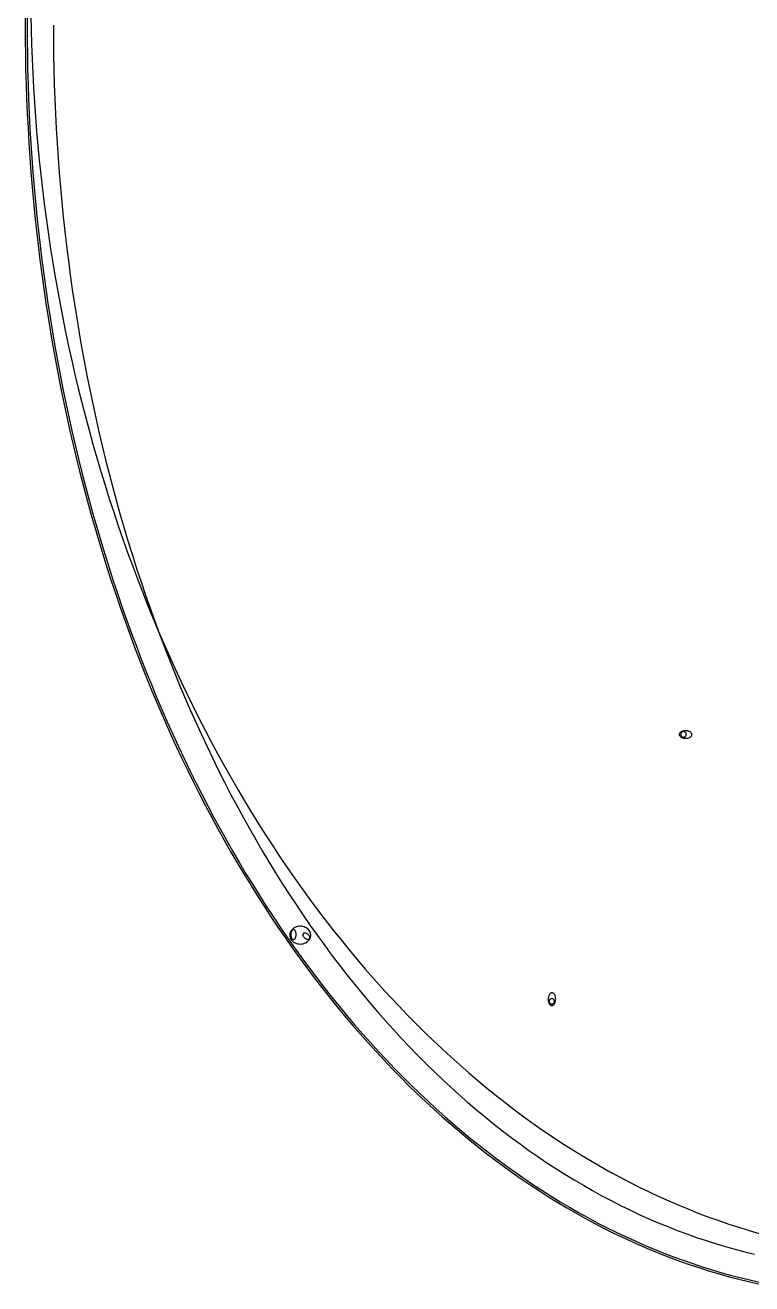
# Model space of a CAD drawing. Extents: x -1 to 217, y -22 to 302.
# Drawn here: x -1.3 to 91.3, y -20.6 to 139.6 of the extents above; entities that cross this region are included whole.
import ezdxf

# ---------------------------------------------------------------- set-up
doc = ezdxf.new("R2010")
doc.units = 0

msp = doc.modelspace()

# ---------------------------------------------------------------- linework, layer by layer
at = {"layer": 'CIRCLES'}
for p, q in [((82.23, 49.46), (82.21, 49.4)), ((82.21, 49.4), (82.21, 49.33)), ((82.21, 49.33), (82.21, 49.26)), ((82.21, 49.26), (82.23, 49.19)), ((82.27, 49.52), (82.23, 49.46)), ((82.23, 49.19), (82.27, 49.13)), ((82.31, 49.58), (82.27, 49.52)), ((82.27, 49.13), (82.31, 49.08)), ((82.36, 49.62), (82.31, 49.58)), ((82.31, 49.08), (82.36, 49.03)), ((82.42, 49.65), (82.36, 49.62)), ((82.36, 49.03), (82.42, 49)), ((82.49, 49.67), (82.42, 49.65)), ((82.42, 49), (82.49, 48.98)), ((82.56, 49.68), (82.49, 49.67)), ((82.49, 48.98), (82.56, 48.97)), ((82.63, 49.67), (82.56, 49.68)), ((82.56, 48.97), (82.63, 48.98)), ((82.69, 49.65), (82.63, 49.67)), ((82.63, 48.98), (82.69, 49)), ((82.75, 49.62), (82.69, 49.65)), ((82.69, 49), (82.75, 49.03)), ((82.81, 49.58), (82.75, 49.62)), ((82.75, 49.03), (82.81, 49.08)), ((82.85, 49.52), (82.81, 49.58)), ((82.81, 49.08), (82.85, 49.13)), ((82.88, 49.46), (82.85, 49.52)), ((82.85, 49.13), (82.88, 49.19)), ((82.9, 49.4), (82.88, 49.46)), ((82.88, 49.19), (82.9, 49.26)), ((82.91, 49.33), (82.9, 49.4)), ((82.9, 49.26), (82.91, 49.33)), ((65.45, 15.39), (65.44, 15.32)), ((65.44, 15.32), (65.45, 15.26)), ((65.47, 15.46), (65.45, 15.39)), ((65.45, 15.26), (65.47, 15.19)), ((65.5, 15.51), (65.47, 15.46)), ((65.47, 15.19), (65.5, 15.14)), ((65.54, 15.57), (65.5, 15.51)), ((65.5, 15.14), (65.54, 15.08)), ((65.6, 15.61), (65.54, 15.57)), ((65.54, 15.08), (65.6, 15.04)), ((65.66, 15.64), (65.6, 15.61)), ((65.6, 15.04), (65.66, 15.01)), ((65.72, 15.66), (65.66, 15.64)), ((65.66, 15.01), (65.72, 14.99)), ((65.79, 15.67), (65.72, 15.66)), ((65.72, 14.99), (65.79, 14.98)), ((65.85, 15.66), (65.79, 15.67)), ((65.79, 14.98), (65.85, 14.99)), ((65.92, 15.64), (65.85, 15.66)), ((65.85, 14.99), (65.92, 15.01)), ((65.98, 15.61), (65.92, 15.64)), ((65.92, 15.01), (65.98, 15.04)), ((66.03, 15.57), (65.98, 15.61)), ((65.98, 15.04), (66.03, 15.08)), ((66.07, 15.51), (66.03, 15.57)), ((66.03, 15.08), (66.07, 15.14)), ((66.1, 15.46), (66.07, 15.51)), ((66.07, 15.14), (66.1, 15.19)), ((66.12, 15.39), (66.1, 15.46)), ((66.1, 15.19), (66.12, 15.26)), ((66.13, 15.32), (66.12, 15.39)), ((66.12, 15.26), (66.13, 15.32))]:
    msp.add_line(p, q, dxfattribs=at)
at = {"layer": 'ELLIPSES'}
for p, q in [((-1.32, 141.52), (-1.32, 139.64)), ((-1.07, 141.51), (-1.07, 139.64)), ((-1.32, 139.64), (-1.32, 137.76)), ((-1.07, 139.64), (-1.07, 137.76)), ((-0.58, 140.89), (-0.55, 139.05)), ((2.27, 139.66), (2.28, 137.77)), ((-0.55, 139.05), (-0.5, 137.2)), ((-1.32, 137.76), (-1.29, 135.88)), ((-1.07, 137.76), (-1.04, 135.88)), ((-0.5, 137.2), (-0.43, 135.36)), ((2.28, 137.77), (2.3, 135.89)), ((-1.29, 135.88), (-1.26, 134.01)), ((-1.04, 135.88), (-1.01, 134)), ((-0.43, 135.36), (-0.35, 133.51)), ((2.3, 135.89), (2.34, 134)), ((-1.26, 134.01), (-1.21, 132.13)), ((-1.01, 134), (-0.96, 132.13)), ((-0.35, 133.51), (-0.25, 131.67)), ((2.34, 134), (2.39, 132.12)), ((-1.21, 132.13), (-1.14, 130.25)), ((-0.96, 132.13), (-0.89, 130.25)), ((-0.25, 131.67), (-0.14, 129.82)), ((2.39, 132.12), (2.46, 130.24)), ((-1.14, 130.25), (-1.06, 128.38)), ((-0.89, 130.25), (-0.81, 128.38)), ((2.46, 130.24), (2.54, 128.35)), ((-1.06, 128.38), (-0.96, 126.51)), ((-0.81, 128.38), (-0.71, 126.5)), ((-0.14, 129.82), (-0.01, 127.98)), ((2.54, 128.35), (2.64, 126.47)), ((-0.01, 127.98), (0.14, 126.13)), ((-0.96, 126.51), (-0.85, 124.64)), ((-0.71, 126.5), (-0.6, 124.63)), ((0.14, 126.13), (0.3, 124.29)), ((2.64, 126.47), (2.75, 124.6)), ((-0.85, 124.64), (-0.73, 122.77)), ((-0.6, 124.63), (-0.48, 122.76)), ((0.3, 124.29), (0.47, 122.45)), ((2.75, 124.6), (2.88, 122.72)), ((-0.73, 122.77), (-0.59, 120.9)), ((-0.48, 122.76), (-0.34, 120.89)), ((0.47, 122.45), (0.67, 120.61)), ((2.88, 122.72), (3.02, 120.85)), ((-0.59, 120.9), (-0.44, 119.04)), ((-0.34, 120.89), (-0.19, 119.03)), ((0.67, 120.61), (0.88, 118.77)), ((3.02, 120.85), (3.17, 118.98)), ((-0.44, 119.04), (-0.27, 117.18)), ((-0.19, 119.03), (-0.02, 117.17)), ((0.88, 118.77), (1.1, 116.93)), ((3.17, 118.98), (3.34, 117.11)), ((-0.27, 117.18), (-0.09, 115.32)), ((-0.02, 117.17), (0.17, 115.31)), ((3.34, 117.11), (3.53, 115.25)), ((1.1, 116.93), (1.34, 115.1)), ((-0.09, 115.32), (0.11, 113.46)), ((0.17, 115.31), (0.36, 113.45)), ((1.34, 115.1), (1.6, 113.26)), ((3.53, 115.25), (3.73, 113.39)), ((0.11, 113.46), (0.32, 111.61)), ((0.36, 113.45), (0.58, 111.6)), ((1.6, 113.26), (1.87, 111.43)), ((3.73, 113.39), (3.95, 111.53)), ((0.32, 111.61), (0.55, 109.77)), ((0.58, 111.6), (0.8, 109.75)), ((1.87, 111.43), (2.16, 109.61)), ((3.95, 111.53), (4.18, 109.68)), ((0.55, 109.77), (0.79, 107.92)), ((0.8, 109.75), (1.04, 107.91)), ((2.16, 109.61), (2.46, 107.79)), ((4.18, 109.68), (4.42, 107.83)), ((0.79, 107.92), (1.05, 106.08)), ((1.04, 107.91), (1.3, 106.07)), ((2.46, 107.79), (2.78, 105.97)), ((4.42, 107.83), (4.68, 105.98)), ((1.05, 106.08), (1.31, 104.25)), ((1.3, 106.07), (1.57, 104.24)), ((2.78, 105.97), (3.12, 104.15)), ((4.68, 105.98), (4.96, 104.14)), ((1.31, 104.25), (1.6, 102.42)), ((1.57, 104.24), (1.85, 102.41)), ((3.12, 104.15), (3.47, 102.34)), ((4.96, 104.14), (5.25, 102.31)), ((1.6, 102.42), (1.9, 100.59)), ((1.85, 102.41), (2.15, 100.58)), ((3.47, 102.34), (3.83, 100.54)), ((5.25, 102.31), (5.55, 100.48)), ((1.9, 100.59), (2.21, 98.77)), ((2.15, 100.58), (2.46, 98.76)), ((3.83, 100.54), (4.21, 98.74)), ((5.55, 100.48), (5.87, 98.65)), ((2.21, 98.77), (2.54, 96.96)), ((2.46, 98.76), (2.79, 96.95)), ((4.21, 98.74), (4.61, 96.94)), ((5.87, 98.65), (6.2, 96.84)), ((2.54, 96.96), (2.88, 95.15)), ((2.79, 96.95), (3.13, 95.14)), ((4.61, 96.94), (5.02, 95.15)), ((6.2, 96.84), (6.55, 95.02)), ((2.88, 95.15), (3.23, 93.35)), ((3.13, 95.14), (3.49, 93.33)), ((5.02, 95.15), (5.45, 93.37)), ((6.55, 95.02), (6.91, 93.22)), ((3.23, 93.35), (3.6, 91.55)), ((3.49, 93.33), (3.86, 91.54)), ((5.45, 93.37), (5.89, 91.59)), ((6.91, 93.22), (7.28, 91.42)), ((3.6, 91.55), (3.98, 89.76)), ((3.86, 91.54), (4.24, 89.75)), ((5.89, 91.59), (6.35, 89.82)), ((7.28, 91.42), (7.67, 89.63)), ((3.98, 89.76), (4.38, 87.98)), ((6.35, 89.82), (6.82, 88.05)), ((4.24, 89.75), (4.64, 87.96)), ((7.67, 89.63), (8.08, 87.84)), ((4.38, 87.98), (4.79, 86.2)), ((4.64, 87.96), (5.05, 86.19)), ((6.82, 88.05), (7.3, 86.29)), ((8.08, 87.84), (8.5, 86.07)), ((4.79, 86.2), (5.21, 84.43)), ((5.05, 86.19), (5.47, 84.42)), ((7.3, 86.29), (7.81, 84.54)), ((8.5, 86.07), (8.93, 84.3)), ((5.21, 84.43), (5.65, 82.67)), ((5.47, 84.42), (5.91, 82.66)), ((7.81, 84.54), (8.32, 82.8)), ((8.93, 84.3), (9.37, 82.53)), ((5.65, 82.67), (6.11, 80.92)), ((5.91, 82.66), (6.36, 80.9)), ((8.32, 82.8), (8.85, 81.06)), ((9.37, 82.53), (9.83, 80.78)), ((6.11, 80.92), (6.57, 79.17)), ((6.36, 80.9), (6.83, 79.16)), ((8.85, 81.06), (9.4, 79.33)), ((9.83, 80.78), (10.31, 79.03)), ((6.57, 79.17), (7.05, 77.43)), ((6.83, 79.16), (7.31, 77.42)), ((9.4, 79.33), (9.96, 77.61)), ((10.31, 79.03), (10.8, 77.3)), ((7.05, 77.43), (7.54, 75.7)), ((7.31, 77.42), (7.8, 75.69)), ((9.96, 77.61), (10.53, 75.9)), ((10.8, 77.3), (11.3, 75.57)), ((7.54, 75.7), (8.05, 73.98)), ((7.8, 75.69), (8.31, 73.97)), ((10.53, 75.9), (11.12, 74.19)), ((11.3, 75.57), (11.81, 73.85)), ((8.05, 73.98), (8.57, 72.27)), ((8.31, 73.97), (8.83, 72.26)), ((11.12, 74.19), (11.73, 72.5)), ((11.81, 73.85), (12.34, 72.14)), ((8.57, 72.27), (9.1, 70.57)), ((8.83, 72.26), (9.37, 70.55)), ((11.73, 72.5), (12.34, 70.81)), ((12.34, 72.14), (12.88, 70.44)), ((9.1, 70.57), (9.65, 68.87)), ((9.37, 70.55), (9.91, 68.86)), ((12.34, 70.81), (12.98, 69.13)), ((12.88, 70.44), (13.44, 68.75)), ((12.98, 69.13), (13.62, 67.47)), ((9.65, 68.87), (10.21, 67.19)), ((9.91, 68.86), (10.47, 67.17)), ((13.44, 68.75), (14.01, 67.07)), ((13.62, 67.47), (14.28, 65.81)), ((10.21, 67.19), (10.78, 65.51)), ((10.47, 67.17), (11.05, 65.5)), ((14.01, 67.07), (14.59, 65.4)), ((14.28, 65.81), (14.95, 64.16)), ((10.78, 65.51), (11.37, 63.85)), ((11.05, 65.5), (11.63, 63.84)), ((14.59, 65.4), (15.19, 63.74)), ((14.95, 64.16), (15.64, 62.53)), ((11.37, 63.85), (11.97, 62.2)), ((11.63, 63.84), (12.23, 62.18)), ((15.19, 63.74), (15.8, 62.09)), ((15.64, 62.53), (16.34, 60.9)), ((11.97, 62.2), (12.58, 60.55)), ((12.23, 62.18), (12.85, 60.54)), ((15.8, 62.09), (16.42, 60.45)), ((12.58, 60.55), (13.2, 58.92)), ((12.85, 60.54), (13.47, 58.9)), ((16.34, 60.9), (17.06, 59.28)), ((16.42, 60.45), (17.05, 58.82)), ((13.2, 58.92), (13.84, 57.3)), ((13.47, 58.9), (14.11, 57.28)), ((17.05, 58.82), (17.7, 57.21)), ((17.06, 59.28), (17.78, 57.68)), ((13.84, 57.3), (14.49, 55.68)), ((14.11, 57.28), (14.76, 55.67)), ((17.7, 57.21), (18.36, 55.6)), ((17.78, 57.68), (18.52, 56.09)), ((14.49, 55.68), (15.15, 54.08)), ((14.76, 55.67), (15.42, 54.07)), ((18.36, 55.6), (19.03, 54.01)), ((18.52, 56.09), (19.28, 54.51)), ((19.28, 54.51), (20.04, 52.94)), ((15.15, 54.08), (15.83, 52.5)), ((15.42, 54.07), (16.1, 52.48)), ((19.03, 54.01), (19.72, 52.43)), ((20.04, 52.94), (20.82, 51.38)), ((15.83, 52.5), (16.51, 50.92)), ((16.1, 52.48), (16.79, 50.91)), ((19.72, 52.43), (20.42, 50.86)), ((20.82, 51.38), (21.62, 49.84)), ((16.51, 50.92), (17.21, 49.35)), ((16.79, 50.91), (17.49, 49.34)), ((20.42, 50.86), (21.13, 49.31)), ((21.62, 49.84), (22.42, 48.3)), ((82.35, 49.7), (82.27, 49.66)), ((82.44, 49.73), (82.35, 49.7)), ((82.53, 49.75), (82.44, 49.73)), ((82.63, 49.77), (82.53, 49.75)), ((82.74, 49.78), (82.63, 49.77)), ((82.84, 49.78), (82.74, 49.78)), ((82.95, 49.78), (82.84, 49.78)), ((83.05, 49.76), (82.95, 49.78)), ((83.15, 49.74), (83.05, 49.76)), ((83.25, 49.71), (83.15, 49.74)), ((83.33, 49.67), (83.25, 49.71)), ((17.21, 49.35), (17.93, 47.8)), ((17.49, 49.34), (18.2, 47.79)), ((21.13, 49.31), (21.85, 47.77)), ((22.42, 48.3), (23.24, 46.79)), ((82.06, 49.45), (82.03, 49.39)), ((82.03, 49.39), (82.03, 49.32)), ((82.03, 49.32), (82.03, 49.26)), ((82.03, 49.26), (82.05, 49.2)), ((82.05, 49.2), (82.08, 49.14)), ((82.09, 49.51), (82.06, 49.45)), ((82.08, 49.14), (82.13, 49.08)), ((82.14, 49.56), (82.09, 49.51)), ((82.13, 49.08), (82.19, 49.03)), ((82.2, 49.61), (82.14, 49.56)), ((82.19, 49.03), (82.25, 48.98)), ((82.27, 49.66), (82.2, 49.61)), ((82.25, 48.98), (82.33, 48.94)), ((82.33, 48.94), (82.42, 48.9)), ((82.42, 48.9), (82.51, 48.87)), ((82.51, 48.87), (82.61, 48.85)), ((82.61, 48.85), (82.72, 48.84)), ((82.72, 48.84), (82.82, 48.83)), ((82.82, 48.83), (82.93, 48.83)), ((82.93, 48.83), (83.03, 48.84)), ((83.03, 48.84), (83.13, 48.86)), ((83.13, 48.86), (83.23, 48.88)), ((83.23, 48.88), (83.32, 48.92)), ((83.32, 48.92), (83.4, 48.96)), ((83.41, 49.63), (83.33, 49.67)), ((83.4, 48.96), (83.47, 49)), ((83.48, 49.58), (83.41, 49.63)), ((83.47, 49), (83.53, 49.05)), ((83.54, 49.53), (83.48, 49.58)), ((83.53, 49.05), (83.57, 49.11)), ((83.58, 49.47), (83.54, 49.53)), ((83.57, 49.11), (83.61, 49.16)), ((83.62, 49.41), (83.58, 49.47)), ((83.61, 49.16), (83.63, 49.23)), ((83.63, 49.35), (83.62, 49.41)), ((83.64, 49.29), (83.63, 49.35)), ((83.63, 49.23), (83.64, 49.29)), ((17.93, 47.8), (18.65, 46.26)), ((18.2, 47.79), (18.92, 46.25)), ((21.85, 47.77), (22.59, 46.24)), ((23.24, 46.79), (24.07, 45.28)), ((18.65, 46.26), (19.39, 44.73)), ((18.92, 46.25), (19.66, 44.72)), ((22.59, 46.24), (23.33, 44.72)), ((24.07, 45.28), (24.91, 43.79)), ((19.39, 44.73), (20.13, 43.22)), ((19.66, 44.72), (20.41, 43.21)), ((23.33, 44.72), (24.09, 43.22)), ((24.91, 43.79), (25.77, 42.31)), ((20.13, 43.22), (20.89, 41.71)), ((20.41, 43.21), (21.17, 41.71)), ((20.89, 41.71), (21.66, 40.22)), ((21.17, 41.71), (21.94, 40.22)), ((24.09, 43.22), (24.86, 41.73)), ((24.86, 41.73), (25.65, 40.25)), ((25.77, 42.31), (26.63, 40.84)), ((21.66, 40.22), (22.45, 38.75)), ((21.94, 40.22), (22.73, 38.74)), ((25.65, 40.25), (26.44, 38.79)), ((26.63, 40.84), (27.51, 39.39)), ((22.45, 38.75), (23.24, 37.29)), ((22.73, 38.74), (23.52, 37.28)), ((26.44, 38.79), (27.25, 37.35)), ((27.51, 39.39), (28.4, 37.95)), ((23.24, 37.29), (24.05, 35.84)), ((23.52, 37.28), (24.33, 35.84)), ((27.25, 37.35), (28.06, 35.92)), ((28.4, 37.95), (29.3, 36.53)), ((24.05, 35.84), (24.86, 34.4)), ((24.33, 35.84), (25.15, 34.4)), ((28.06, 35.92), (28.89, 34.5)), ((29.3, 36.53), (30.22, 35.12)), ((24.86, 34.4), (25.69, 32.98)), ((25.15, 34.4), (25.97, 32.98)), ((28.89, 34.5), (29.73, 33.1)), ((30.22, 35.12), (31.14, 33.73)), ((31.14, 33.73), (32.08, 32.35)), ((25.69, 32.98), (26.53, 31.58)), ((25.97, 32.98), (26.81, 31.58)), ((29.73, 33.1), (30.58, 31.71)), ((32.08, 32.35), (33.03, 30.99)), ((26.53, 31.58), (27.38, 30.19)), ((26.81, 31.58), (27.67, 30.19)), ((30.58, 31.71), (31.44, 30.34)), ((33.03, 30.99), (33.98, 29.64)), ((27.38, 30.19), (28.24, 28.81)), ((27.67, 30.19), (28.53, 28.81)), ((31.44, 30.34), (32.32, 28.98)), ((32.32, 28.98), (33.2, 27.64)), ((33.98, 29.64), (34.95, 28.31)), ((28.24, 28.81), (29.11, 27.45)), ((28.53, 28.81), (29.4, 27.45)), ((29.11, 27.45), (29.99, 26.1)), ((29.4, 27.45), (30.28, 26.11)), ((33.2, 27.64), (34.09, 26.31)), ((34.95, 28.31), (35.93, 26.99)), ((29.99, 26.1), (30.89, 24.77)), ((30.28, 26.11), (31.18, 24.78)), ((34.09, 26.31), (35, 25)), ((35.93, 26.99), (36.92, 25.69)), ((36.92, 25.69), (37.92, 24.41)), ((30.89, 24.77), (31.79, 23.45)), ((31.18, 24.78), (32.08, 23.46)), ((32.47, 24.15), (32.42, 24.01)), ((32.54, 24.28), (32.47, 24.15)), ((32.64, 24.41), (32.54, 24.28)), ((32.55, 24.09), (32.54, 24.01)), ((32.57, 24.16), (32.55, 24.09)), ((32.6, 24.23), (32.57, 24.16)), ((32.62, 24.29), (32.6, 24.23)), ((32.66, 24.35), (32.62, 24.29)), ((32.75, 24.53), (32.64, 24.41)), ((32.69, 24.39), (32.66, 24.35)), ((32.73, 24.43), (32.69, 24.39)), ((32.78, 24.46), (32.73, 24.43)), ((32.88, 24.63), (32.75, 24.53)), ((32.82, 24.47), (32.78, 24.46)), ((32.86, 24.48), (32.82, 24.47)), ((32.91, 24.47), (32.86, 24.48)), ((33.02, 24.71), (32.88, 24.63)), ((32.95, 24.46), (32.91, 24.47)), ((32.99, 24.43), (32.95, 24.46)), ((33.03, 24.39), (32.99, 24.43)), ((33.18, 24.78), (33.02, 24.71)), ((33.07, 24.35), (33.03, 24.39)), ((33.1, 24.29), (33.07, 24.35)), ((33.13, 24.23), (33.1, 24.29)), ((33.16, 24.16), (33.13, 24.23)), ((33.18, 24.09), (33.16, 24.16)), ((33.34, 24.84), (33.18, 24.78)), ((33.19, 24.01), (33.18, 24.09)), ((33.52, 24.87), (33.34, 24.84)), ((33.69, 24.88), (33.52, 24.87)), ((33.87, 24.88), (33.69, 24.88)), ((34.04, 24.86), (33.87, 24.88)), ((34.21, 24.81), (34.04, 24.86)), ((34.37, 24.75), (34.21, 24.81)), ((34.52, 24.67), (34.37, 24.75)), ((34.65, 24.58), (34.52, 24.67)), ((34.77, 24.47), (34.65, 24.58)), ((34.87, 24.35), (34.77, 24.47)), ((34.95, 24.22), (34.87, 24.35)), ((35.02, 24.08), (34.95, 24.22)), ((35, 25), (35.91, 23.71)), ((35.05, 23.94), (35.02, 24.08)), ((37.92, 24.41), (38.93, 23.14)), ((31.79, 23.45), (32.7, 22.15)), ((32.08, 23.46), (32.99, 22.16)), ((32.39, 23.86), (32.38, 23.71)), ((32.38, 23.71), (32.39, 23.57)), ((32.42, 24.01), (32.39, 23.86)), ((32.39, 23.57), (32.43, 23.42)), ((32.43, 23.42), (32.49, 23.29)), ((32.49, 23.29), (32.58, 23.15)), ((32.54, 24.01), (32.53, 23.93)), ((32.53, 23.93), (32.53, 23.84)), ((32.53, 23.84), (32.53, 23.76)), ((32.53, 23.76), (32.54, 23.68)), ((32.54, 23.68), (32.56, 23.6)), ((32.56, 23.6), (32.58, 23.53)), ((32.58, 23.53), (32.6, 23.46)), ((32.58, 23.15), (32.68, 23.03)), ((32.6, 23.46), (32.63, 23.4)), ((32.63, 23.4), (32.66, 23.34)), ((32.66, 23.34), (32.7, 23.3)), ((32.68, 23.03), (32.8, 22.93)), ((32.7, 23.3), (32.74, 23.26)), ((32.74, 23.26), (32.78, 23.23)), ((32.78, 23.23), (32.83, 23.22)), ((32.8, 22.93), (32.93, 22.83)), ((32.83, 23.22), (32.87, 23.21)), ((32.87, 23.21), (32.91, 23.22)), ((32.91, 23.22), (32.96, 23.24)), ((32.93, 22.83), (33.08, 22.76)), ((32.96, 23.24), (33, 23.26)), ((33, 23.26), (33.04, 23.3)), ((33.04, 23.3), (33.08, 23.35)), ((33.08, 23.35), (33.11, 23.4)), ((33.08, 22.76), (33.24, 22.69)), ((33.11, 23.4), (33.14, 23.46)), ((33.14, 23.46), (33.16, 23.53)), ((33.16, 23.53), (33.18, 23.61)), ((33.18, 23.61), (33.19, 23.68)), ((33.2, 23.93), (33.19, 24.01)), ((33.19, 23.68), (33.2, 23.77)), ((33.2, 23.85), (33.2, 23.93)), ((33.2, 23.77), (33.2, 23.85)), ((33.24, 22.69), (33.41, 22.65)), ((33.41, 22.65), (33.58, 22.63)), ((33.58, 22.63), (33.76, 22.62)), ((33.76, 22.62), (33.93, 22.64)), ((33.93, 22.64), (34.1, 22.67)), ((34.08, 23.9), (34.06, 23.86)), ((34.06, 23.86), (34.06, 23.82)), ((34.06, 23.82), (34.06, 23.77)), ((34.06, 23.77), (34.07, 23.72)), ((34.07, 23.72), (34.09, 23.67)), ((34.1, 23.93), (34.08, 23.9)), ((34.09, 23.67), (34.11, 23.62)), ((34.12, 23.96), (34.1, 23.93)), ((34.1, 22.67), (34.27, 22.72)), ((34.11, 23.62), (34.14, 23.57)), ((34.16, 23.98), (34.12, 23.96)), ((34.14, 23.57), (34.18, 23.52)), ((34.2, 24), (34.16, 23.98)), ((34.18, 23.52), (34.23, 23.47)), ((34.24, 24.01), (34.2, 24)), ((34.23, 23.47), (34.27, 23.42)), ((34.29, 24.01), (34.24, 24.01)), ((34.27, 23.42), (34.33, 23.38)), ((34.27, 22.72), (34.43, 22.79)), ((34.35, 24.01), (34.29, 24.01)), ((34.33, 23.38), (34.38, 23.34)), ((34.4, 24), (34.35, 24.01)), ((34.38, 23.34), (34.44, 23.31)), ((34.46, 23.99), (34.4, 24)), ((34.43, 22.79), (34.57, 22.88)), ((34.44, 23.31), (34.5, 23.28)), ((34.52, 23.96), (34.46, 23.99)), ((34.5, 23.28), (34.56, 23.26)), ((34.58, 23.93), (34.52, 23.96)), ((34.56, 23.26), (34.61, 23.24)), ((34.57, 22.88), (34.7, 22.98)), ((34.64, 23.9), (34.58, 23.93)), ((34.61, 23.24), (34.67, 23.23)), ((34.69, 23.86), (34.64, 23.9)), ((34.67, 23.23), (34.72, 23.23)), ((34.74, 23.82), (34.69, 23.86)), ((34.7, 22.98), (34.81, 23.1)), ((34.72, 23.23), (34.77, 23.23)), ((34.79, 23.77), (34.74, 23.82)), ((34.77, 23.23), (34.82, 23.24)), ((34.84, 23.72), (34.79, 23.77)), ((34.81, 23.1), (34.91, 23.22)), ((34.82, 23.24), (34.86, 23.26)), ((34.87, 23.67), (34.84, 23.72)), ((34.86, 23.26), (34.89, 23.28)), ((34.9, 23.62), (34.87, 23.67)), ((34.89, 23.28), (34.92, 23.31)), ((34.93, 23.57), (34.9, 23.62)), ((34.91, 23.22), (34.98, 23.36)), ((34.92, 23.31), (34.94, 23.34)), ((34.95, 23.52), (34.93, 23.57)), ((34.94, 23.34), (34.95, 23.38)), ((34.96, 23.47), (34.95, 23.52)), ((34.95, 23.38), (34.96, 23.43)), ((34.96, 23.43), (34.96, 23.47)), ((34.98, 23.36), (35.03, 23.5)), ((35.03, 23.5), (35.06, 23.65)), ((35.07, 23.79), (35.05, 23.94)), ((35.06, 23.65), (35.07, 23.79)), ((35.91, 23.71), (36.84, 22.44)), ((38.93, 23.14), (39.95, 21.89)), ((32.7, 22.15), (33.63, 20.87)), ((32.99, 22.16), (33.92, 20.88)), ((33.63, 20.87), (34.56, 19.6)), ((33.92, 20.88), (34.85, 19.61)), ((36.84, 22.44), (37.77, 21.18)), ((37.77, 21.18), (38.72, 19.93)), ((39.95, 21.89), (40.98, 20.65)), ((34.56, 19.6), (35.5, 18.34)), ((34.85, 19.61), (35.8, 18.36)), ((38.72, 19.93), (39.67, 18.71)), ((40.98, 20.65), (42.02, 19.44)), ((42.02, 19.44), (43.07, 18.24)), ((35.5, 18.34), (36.46, 17.11)), ((35.8, 18.36), (36.75, 17.13)), ((39.67, 18.71), (40.64, 17.5)), ((43.07, 18.24), (44.13, 17.06)), ((36.46, 17.11), (37.42, 15.89)), ((36.75, 17.13), (37.71, 15.91)), ((40.64, 17.5), (41.61, 16.31)), ((41.61, 16.31), (42.59, 15.13)), ((44.13, 17.06), (45.2, 15.89)), ((65.43, 16.11), (65.39, 16.02)), ((65.47, 16.18), (65.43, 16.11)), ((65.52, 16.25), (65.47, 16.18)), ((65.57, 16.31), (65.52, 16.25)), ((65.63, 16.36), (65.57, 16.31)), ((65.69, 16.39), (65.63, 16.36)), ((65.75, 16.41), (65.69, 16.39)), ((65.82, 16.41), (65.75, 16.41)), ((65.88, 16.41), (65.82, 16.41)), ((65.94, 16.38), (65.88, 16.41)), ((66, 16.35), (65.94, 16.38)), ((66.05, 16.3), (66, 16.35)), ((66.1, 16.24), (66.05, 16.3)), ((66.15, 16.17), (66.1, 16.24)), ((66.19, 16.09), (66.15, 16.17)), ((66.22, 16), (66.19, 16.09)), ((37.42, 15.89), (38.39, 14.68)), ((37.71, 15.91), (38.69, 14.71)), ((38.39, 14.68), (39.37, 13.5)), ((38.69, 14.71), (39.67, 13.52)), ((42.59, 15.13), (43.59, 13.98)), ((45.2, 15.89), (46.28, 14.74)), ((46.28, 14.74), (47.36, 13.61)), ((65.33, 15.72), (65.32, 15.62)), ((65.32, 15.62), (65.32, 15.51)), ((65.32, 15.51), (65.33, 15.41)), ((65.34, 15.82), (65.33, 15.72)), ((65.33, 15.41), (65.35, 15.31)), ((65.36, 15.92), (65.34, 15.82)), ((65.35, 15.31), (65.38, 15.21)), ((65.39, 16.02), (65.36, 15.92)), ((65.38, 15.21), (65.41, 15.12)), ((65.41, 15.12), (65.45, 15.04)), ((65.45, 15.04), (65.5, 14.97)), ((65.5, 14.97), (65.55, 14.91)), ((65.55, 14.91), (65.6, 14.86)), ((65.6, 14.86), (65.66, 14.83)), ((65.66, 14.83), (65.72, 14.81)), ((65.72, 14.81), (65.78, 14.8)), ((65.78, 14.8), (65.85, 14.8)), ((65.85, 14.8), (65.91, 14.82)), ((65.91, 14.82), (65.97, 14.86)), ((65.97, 14.86), (66.02, 14.9)), ((66.02, 14.9), (66.08, 14.96)), ((66.08, 14.96), (66.13, 15.03)), ((66.13, 15.03), (66.17, 15.11)), ((66.17, 15.11), (66.2, 15.19)), ((66.2, 15.19), (66.23, 15.29)), ((66.25, 15.91), (66.22, 16)), ((66.23, 15.29), (66.26, 15.39)), ((66.26, 15.81), (66.25, 15.91)), ((66.27, 15.7), (66.26, 15.81)), ((66.26, 15.39), (66.27, 15.49)), ((66.28, 15.6), (66.27, 15.7)), ((66.27, 15.49), (66.28, 15.6)), ((39.37, 13.5), (40.36, 12.33)), ((39.67, 13.52), (40.66, 12.35)), ((43.59, 13.98), (44.59, 12.84)), ((44.59, 12.84), (45.6, 11.72)), ((47.36, 13.61), (48.46, 12.5)), ((40.36, 12.33), (41.36, 11.18)), ((40.66, 12.35), (41.66, 11.2)), ((45.6, 11.72), (46.62, 10.61)), ((48.46, 12.5), (49.56, 11.41)), ((49.56, 11.41), (50.67, 10.34)), ((41.36, 11.18), (42.37, 10.04)), ((41.66, 11.2), (42.67, 10.07)), ((42.37, 10.04), (43.39, 8.92)), ((42.67, 10.07), (43.69, 8.96)), ((46.62, 10.61), (47.65, 9.53)), ((50.67, 10.34), (51.79, 9.28)), ((43.39, 8.92), (44.41, 7.82)), ((43.69, 8.96), (44.71, 7.86)), ((47.65, 9.53), (48.68, 8.46)), ((48.68, 8.46), (49.73, 7.42)), ((51.79, 9.28), (52.92, 8.24)), ((52.92, 8.24), (54.06, 7.23)), ((44.41, 7.82), (45.45, 6.74)), ((44.71, 7.86), (45.75, 6.78)), ((45.45, 6.74), (46.49, 5.68)), ((45.75, 6.78), (46.79, 5.72)), ((49.73, 7.42), (50.78, 6.39)), ((54.06, 7.23), (55.2, 6.23)), ((46.49, 5.68), (47.54, 4.63)), ((46.79, 5.72), (47.85, 4.67)), ((50.78, 6.39), (51.84, 5.38)), ((51.84, 5.38), (52.91, 4.39)), ((55.2, 6.23), (56.35, 5.25)), ((56.35, 5.25), (57.51, 4.29)), ((47.54, 4.63), (48.6, 3.6)), ((47.85, 4.67), (48.91, 3.65)), ((48.6, 3.6), (49.67, 2.59)), ((48.91, 3.65), (49.97, 2.64)), ((52.91, 4.39), (53.99, 3.42)), ((53.99, 3.42), (55.07, 2.46)), ((57.51, 4.29), (58.68, 3.35)), ((58.68, 3.35), (59.85, 2.43)), ((49.67, 2.59), (50.74, 1.6)), ((49.97, 2.64), (51.05, 1.65)), ((51.05, 1.65), (52.13, 0.68)), ((55.07, 2.46), (56.17, 1.53)), ((59.85, 2.43), (61.03, 1.53)), ((50.74, 1.6), (51.83, 0.63)), ((51.83, 0.63), (52.92, -0.33)), ((52.13, 0.68), (53.22, -0.27)), ((56.17, 1.53), (57.27, 0.62)), ((57.27, 0.62), (58.37, -0.28)), ((61.03, 1.53), (62.22, 0.64)), ((62.22, 0.64), (63.41, -0.22)), ((52.92, -0.33), (54.01, -1.26)), ((53.22, -0.27), (54.32, -1.21)), ((54.01, -1.26), (55.12, -2.18)), ((54.32, -1.21), (55.43, -2.12)), ((58.37, -0.28), (59.49, -1.15)), ((59.49, -1.15), (60.61, -2)), ((63.41, -0.22), (64.61, -1.06)), ((64.61, -1.06), (65.82, -1.88)), ((55.12, -2.18), (56.23, -3.08)), ((55.43, -2.12), (56.54, -3.01)), ((56.23, -3.08), (57.35, -3.96)), ((56.54, -3.01), (57.66, -3.89)), ((60.61, -2), (61.73, -2.84)), ((61.73, -2.84), (62.87, -3.65)), ((65.82, -1.88), (67.03, -2.68)), ((67.03, -2.68), (68.25, -3.46)), ((57.35, -3.96), (58.48, -4.82)), ((57.66, -3.89), (58.79, -4.75)), ((58.79, -4.75), (59.92, -5.58)), ((62.87, -3.65), (64.01, -4.45)), ((64.01, -4.45), (65.15, -5.22)), ((68.25, -3.46), (69.47, -4.22)), ((69.47, -4.22), (70.7, -4.95)), ((58.48, -4.82), (59.61, -5.66)), ((59.61, -5.66), (60.75, -6.48)), ((59.92, -5.58), (61.06, -6.4)), ((61.06, -6.4), (62.2, -7.2)), ((65.15, -5.22), (66.31, -5.97)), ((66.31, -5.97), (67.46, -6.7)), ((70.7, -4.95), (71.93, -5.67)), ((71.93, -5.67), (73.17, -6.37)), ((73.17, -6.37), (74.41, -7.04)), ((60.75, -6.48), (61.89, -7.28)), ((61.89, -7.28), (63.04, -8.06)), ((62.2, -7.2), (63.36, -7.98)), ((63.36, -7.98), (64.51, -8.73)), ((67.46, -6.7), (68.63, -7.41)), ((68.63, -7.41), (69.8, -8.1)), ((74.41, -7.04), (75.66, -7.69)), ((75.66, -7.69), (76.91, -8.33)), ((63.04, -8.06), (64.2, -8.82)), ((64.2, -8.82), (65.36, -9.56)), ((64.51, -8.73), (65.68, -9.47)), ((65.36, -9.56), (66.53, -10.28)), ((65.68, -9.47), (66.85, -10.19)), ((69.8, -8.1), (70.97, -8.77)), ((70.97, -8.77), (72.15, -9.42)), ((72.15, -9.42), (73.34, -10.05)), ((76.91, -8.33), (78.17, -8.94)), ((78.17, -8.94), (79.43, -9.53)), ((79.43, -9.53), (80.69, -10.09)), ((66.53, -10.28), (67.71, -10.98)), ((66.85, -10.19), (68.02, -10.89)), ((67.71, -10.98), (68.89, -11.66)), ((68.02, -10.89), (69.2, -11.56)), ((73.34, -10.05), (74.53, -10.66)), ((74.53, -10.66), (75.72, -11.24)), ((80.69, -10.09), (81.96, -10.64)), ((81.96, -10.64), (83.23, -11.16)), ((83.23, -11.16), (84.51, -11.67)), ((68.89, -11.66), (70.07, -12.32)), ((69.2, -11.56), (70.39, -12.22)), ((70.07, -12.32), (71.26, -12.96)), ((70.39, -12.22), (71.58, -12.86)), ((75.72, -11.24), (76.92, -11.8)), ((76.92, -11.8), (78.13, -12.35)), ((78.13, -12.35), (79.33, -12.87)), ((84.51, -11.67), (85.78, -12.15)), ((85.78, -12.15), (87.06, -12.6)), ((87.06, -12.6), (88.35, -13.04)), ((71.26, -12.96), (72.46, -13.58)), ((71.58, -12.86), (72.77, -13.47)), ((72.46, -13.58), (73.66, -14.18)), ((72.77, -13.47), (73.97, -14.07)), ((73.66, -14.18), (74.86, -14.76)), ((73.97, -14.07), (75.18, -14.64)), ((79.33, -12.87), (80.55, -13.36)), ((80.55, -13.36), (81.76, -13.84)), ((81.76, -13.84), (82.98, -14.3)), ((82.98, -14.3), (84.21, -14.73)), ((88.35, -13.04), (89.63, -13.45)), ((89.63, -13.45), (90.92, -13.85)), ((90.92, -13.85), (92.21, -14.22)), ((74.86, -14.76), (76.07, -15.32)), ((75.18, -14.64), (76.39, -15.19)), ((76.07, -15.32), (77.28, -15.86)), ((76.39, -15.19), (77.6, -15.73)), ((77.28, -15.86), (78.5, -16.37)), ((77.6, -15.73), (78.82, -16.24)), ((84.21, -14.73), (85.43, -15.14)), ((85.43, -15.14), (86.66, -15.53)), ((86.66, -15.53), (87.89, -15.9)), ((87.89, -15.9), (89.13, -16.25)), ((78.5, -16.37), (79.72, -16.87)), ((78.82, -16.24), (80.04, -16.73)), ((79.72, -16.87), (80.95, -17.34)), ((80.04, -16.73), (81.27, -17.2)), ((80.95, -17.34), (82.18, -17.79)), ((81.27, -17.2), (82.5, -17.65)), ((89.13, -16.25), (90.37, -16.57)), ((90.37, -16.57), (91.61, -16.87)), ((82.18, -17.79), (83.41, -18.22)), ((82.5, -17.65), (83.73, -18.07)), ((83.41, -18.22), (84.64, -18.63)), ((83.73, -18.07), (84.96, -18.48)), ((84.64, -18.63), (85.88, -19.02)), ((84.96, -18.48), (86.2, -18.86)), ((85.88, -19.02), (87.12, -19.39)), ((86.2, -18.86), (87.44, -19.23)), ((87.44, -19.23), (88.69, -19.57)), ((87.12, -19.39), (88.37, -19.74)), ((88.37, -19.74), (89.62, -20.06)), ((88.69, -19.57), (89.94, -19.89)), ((89.62, -20.06), (90.86, -20.36)), ((89.94, -19.89), (91.18, -20.19)), ((90.86, -20.36), (92.12, -20.65)), ((91.18, -20.19), (92.44, -20.46))]:
    msp.add_line(p, q, dxfattribs=at)

doc.saveas('drawing.dxf')
